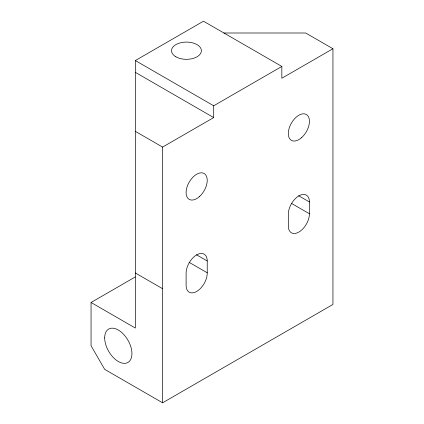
<?xml version="1.0" encoding="UTF-8"?>
<svg xmlns="http://www.w3.org/2000/svg" width="424" height="424" viewBox="0 0 424 424"><rect width="100%" height="100%" fill="white"/><g stroke="black" fill="none" stroke-linecap="round" stroke-linejoin="round"><path stroke-width="0.64" d="M91.054 302.482L135.341 328.054L135.341 60.542L203.483 21.2L281.843 66.441L281.843 78.244L332.946 48.739L332.946 304.448L162.599 402.8L104.68 369.362L91.054 345.756L91.054 302.482L135.219 276.983M135.341 60.542L213.701 105.783L281.843 66.441M135.341 131.35L162.599 147.086L213.701 117.581L213.701 105.783M223.925 33.003L305.693 33.003L332.946 48.739M135.341 72.34L213.701 117.581M298.65 195.74L309.441 201.967L309.441 213.77A14.935 8.623 -60 0 1 298.878 232.066A14.935 8.623 -60 0 1 288.315 225.966L288.315 214.162A14.935 8.623 -60 0 1 298.878 195.872A14.935 8.623 -60 0 1 309.441 201.967M291.267 203.282L309.441 213.77M196.439 254.75L207.23 260.977L207.23 273.173A14.935 8.623 -60 0 1 196.667 291.468A14.935 8.623 -60 0 1 186.109 285.368L186.109 273.173A14.935 8.623 -60 0 1 196.667 254.882A14.935 8.623 -60 0 1 207.23 260.977M189.062 262.292L207.23 272.78M135.341 272.976L162.599 288.712M162.599 147.086L162.599 402.8M104.68 337.891A19.271 11.125 60 0 0 125.122 363.32A19.271 11.125 60 0 0 125.122 336.062A19.271 11.125 60 0 0 104.68 337.891M199.402 196.63A14.935 8.623 -60 0 0 204.135 173.496A14.935 8.623 -60 0 0 186.465 189.162A14.935 8.623 -60 0 0 199.402 196.63M301.612 137.62A14.935 8.623 -60 0 0 306.345 114.485A14.935 8.623 -60 0 0 288.675 130.152A14.935 8.623 -60 0 0 301.612 137.62M175.886 56.8A14.935 8.623 0 0 0 200.875 52.936A14.935 8.623 0 0 0 182.58 42.374A14.935 8.623 0 0 0 175.886 56.8"/></g></svg>
